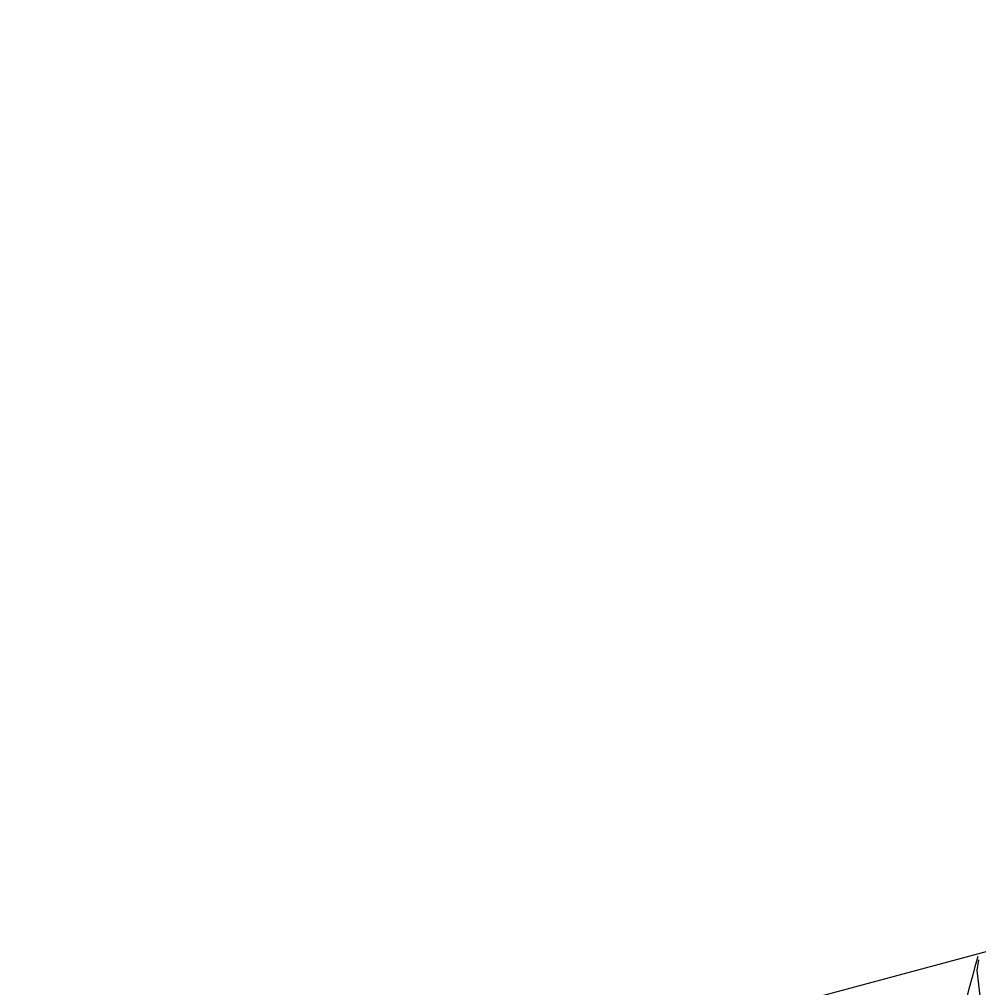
# Model space of a CAD drawing. Header units: millimetres. Extents: x 861 to 27901, y 673 to 17923.
# Drawn here: x 11877.468 to 11881.586, y 6164.764 to 6168.921 of the extents above; entities that cross this region are included whole.
import ezdxf

# ---------------------------------------------------------------- set-up
doc = ezdxf.new("R2010")
doc.units = ezdxf.units.MM
doc.header["$LTSCALE"] = 33.3
doc.linetypes.add('HIDDEN', pattern=[1.905, 1.27, -0.635])
doc.layers.add('CAPA_1', color=7, linetype='Continuous')
doc.styles.add('SLDTEXTSTYLE0', font='TXT', dxfattribs={"width": 0.75})
doc.dimstyles.new('SLDDIMSTYLE0', dxfattribs={"dimtxt": 66.6, "dimasz": 66.6, "dimexe": 0, "dimexo": 0.0625, "dimgap": 16.65, "dimtad": 2, "dimdec": 0, "dimlfac": 1.261261, "dimrnd": 1e-09, "dimzin": 12, "dimdsep": 46, "dimtxsty": 'SLDTEXTSTYLE0', "dimsah": 1, "dimcen": 0.09, "dimadec": 0, "dimazin": 3, "dimtfac": 1, "dimtdec": 0, "dimtofl": 0, "dimtmove": 0, "dimatfit": 3, "dimfxl": 1, "dimfrac": 2, "dimtolj": 1, "dimtzin": 12, "dimarcsym": 0})

# ---------------------------------------------------------------- blocks, each defined once
blk = doc.blocks.new('_D_13')
at = {"layer": 'CAPA_1', "transparency": 16777216}
for p, q in [((9823.1741, 6912.2458), (14695.3197, 6912.2458)), ((14662.0197, 6912.2458), (14662.0197, 5357.9842)), ((14240.1813, 5357.9842), (14695.3197, 5357.9842))]:
    blk.add_line(p, q, dxfattribs=at)
for points in [[(14662.0197, 6912.2458), (14651.7735, 6845.6458), (14672.2658, 6845.6458)], [(14662.0197, 5357.9842), (14672.2658, 5424.5842), (14651.7735, 5424.5842)]]:
    blk.add_solid(points, dxfattribs=at)
at = {"layer": 'CAPA_1', "transparency": 16777216, "insert": (14576.1677, 6036.695), "char_height": 66.6, "attachment_point": 1, "rotation": 90, "style": 'SLDTEXTSTYLE0'}
blk.add_mtext('1960', dxfattribs=at)

msp = doc.modelspace()

# ---------------------------------------------------------------- linework, layer by layer
at = {"color": 1, "linetype": 'HIDDEN', "lineweight": 18}
for p, q in [((11930.3983, 6178.8094), (11781.0592, 6138.7941)), ((11905.3307, 6171.2717), (11876.4202, 6163.5251))]:
    msp.add_line(p, q, dxfattribs=at)
at = {"color": 1, "linetype": 'HIDDEN', "lineweight": 18, "flags": 128}
msp.add_lwpolyline([(11881.5854, 6164.883), (11881.5784, 6164.8379), (11881.6052, 6164.6055), (11881.6825, 6164.1667), (11881.8229, 6163.4738), (11881.955, 6162.8618), (11882.1141, 6162.1488), (11882.299, 6161.3392), (11882.5086, 6160.4379), (11882.7412, 6159.4505), (11882.9116, 6158.7354), (11883.135, 6157.808), (11883.4179, 6156.6436), (11883.6687, 6155.6173), (11883.9301, 6154.5517), (11884.2009, 6153.4514), (11884.4751, 6152.3371), (11884.8539, 6150.7958), (11885.342, 6148.81), (11885.9393, 6146.3797), (11886.4944, 6144.1215), (11886.9696, 6142.1882), (11887.3632, 6140.5859), (11887.6776, 6139.3064), (11887.8816, 6138.476), (11888.0807, 6137.6647), (11888.2746, 6136.8744), (11888.4626, 6136.1069), (11888.5315, 6135.8247), (11888.611, 6135.4983), (11888.7002, 6135.1303), (11888.7985, 6134.7234), (11888.905, 6134.2811), (11889.0185, 6133.8072), (11889.138, 6133.3063), (11889.1477, 6133.2652), (11889.2286, 6132.9232), (11889.4442, 6132.0044), (11889.5377, 6131.602), (11889.6387, 6131.164), (11889.7444, 6130.7005), (11889.8519, 6130.2228), (11889.9574, 6129.7445), (11890.057, 6129.2807), (11890.2043, 6128.5542), (11890.2907, 6128.0436), (11890.2913, 6127.8423), (11890.1244, 6128.1848), (11889.7748, 6129.2021), (11889.2453, 6130.8801), (11888.5583, 6133.1456), (11887.741, 6135.9149), (11886.823, 6139.0717), (11886.5865, 6139.887), (11886.2677, 6140.9847), (11885.8632, 6142.3774), (11885.3711, 6144.0719), (11884.7925, 6146.0649), (11884.1439, 6148.2986), (11883.5887, 6150.2108), (11883.1283, 6151.7957), (11882.7606, 6153.0614), (11882.3816, 6154.3659), (11882.0168, 6155.6193), (11881.7062, 6156.6834), (11881.3912, 6157.7547), (11881.0255, 6158.9873), (11881.0249, 6158.9891), (11881.0246, 6158.9901), (11881.024, 6158.9921), (11881.0229, 6158.996), (11881.0204, 6159.0043), (11881.0147, 6159.0233), (11881.0005, 6159.0709), (11880.9623, 6159.1982), (11880.8549, 6159.5557), (11880.5522, 6160.5558), (11880.1945, 6161.7187), (11879.8087, 6162.9327), (11879.6705, 6163.3497), (11879.5578, 6163.6778), (11879.468, 6163.9259), (11879.3989, 6164.1029), (11879.3481, 6164.2176), (11879.3132, 6164.2788), (11879.2921, 6164.2947)], dxfattribs=at)
at = {"color": 1, "linetype": 'HIDDEN', "lineweight": 18}
for points, knots in [([(11909.4896, 6152.6867), (11909.003, 6153.7465), (11908.0068, 6155.9159), (11906.4064, 6159.4019), (11904.7297, 6163.153), (11902.833, 6167.2992), (11900.7462, 6171.8047), (11898.7726, 6175.9318), (11896.9822, 6179.5581), (11895.4673, 6182.5001), (11894.0038, 6185.2071), (11892.6806, 6187.507), (11891.5113, 6189.3805), (11890.5631, 6190.784), (11889.792, 6191.8302), (11889.0049, 6192.8137), (11887.9833, 6193.9549), (11886.8568, 6194.9838), (11885.6942, 6195.8138), (11884.5492, 6196.4524), (11883.1467, 6196.9864), (11881.4777, 6197.2972), (11879.6917, 6197.2384), (11878.0943, 6196.8296), (11876.7894, 6196.2139), (11875.6886, 6195.4594), (11874.7075, 6194.5353), (11873.8977, 6193.4997), (11873.0762, 6192.0994), (11872.374, 6190.2538), (11871.8735, 6188.0336), (11871.5734, 6185.4793), (11871.437, 6183.3172), (11871.4387, 6181.7796), (11871.4391, 6181.4155)], [0, 0, 0, 0, 0.033014, 0.067575, 0.105697, 0.149558, 0.199097, 0.254482, 0.294619, 0.3367, 0.375649, 0.417022, 0.452584, 0.482195, 0.505918, 0.525011, 0.552237, 0.585132, 0.603686, 0.623422, 0.644631, 0.667544, 0.691325, 0.712888, 0.731761, 0.747837, 0.76572, 0.785187, 0.807453, 0.845638, 0.887811, 0.934204, 0.98442, 1, 1, 1, 1]), ([(11887.9853, 6146.9242), (11887.8229, 6148.5565), (11887.4955, 6151.8468), (11887.0191, 6156.7492), (11886.5754, 6161.5717), (11886.189, 6166.1287), (11885.8875, 6170.2381), (11885.6734, 6173.7884), (11885.5442, 6176.7885), (11885.4897, 6179.3353), (11885.4926, 6181.4625), (11885.5558, 6183.2113), (11885.6657, 6184.6202), (11885.8084, 6185.6161), (11885.8616, 6185.836), (11885.7492, 6185.6448), (11885.5414, 6185.3116), (11885.1118, 6184.7641), (11884.3972, 6184.1024), (11883.3527, 6183.4756), (11882.217, 6183.1031), (11881.1703, 6182.9764), (11880.2958, 6183.0181), (11879.5664, 6183.1602), (11878.8015, 6183.4131), (11878.2286, 6183.7338), (11878.07, 6183.8572), (11878.4339, 6183.4684), (11879.2082, 6182.444), (11880.3257, 6180.7494), (11881.6376, 6178.515), (11883.1491, 6175.7456), (11884.8308, 6172.4672), (11886.6755, 6168.7207), (11888.6237, 6164.6251), (11890.5572, 6160.456), (11892.3809, 6156.4188), (11894.0093, 6152.7799), (11895.0385, 6150.4807), (11895.4935, 6149.4642)], [0, 0, 0, 0, 0.036843, 0.074265, 0.112275, 0.150428, 0.186336, 0.219536, 0.250073, 0.278052, 0.304967, 0.331414, 0.357273, 0.383544, 0.41223, 0.427473, 0.443181, 0.458713, 0.474167, 0.489723, 0.504208, 0.517127, 0.528491, 0.538317, 0.547829, 0.568833, 0.593009, 0.620506, 0.651467, 0.685441, 0.720562, 0.756746, 0.793888, 0.832029, 0.87097, 0.908337, 0.942869, 0.974741, 1, 1, 1, 1]), ([(11882.7384, 6165.2181), (11882.7323, 6165.203), (11882.7195, 6165.1711), (11882.7486, 6164.9297), (11882.8253, 6164.4926), (11882.9482, 6163.8864), (11883.0994, 6163.1857), (11883.2587, 6162.4717), (11883.444, 6161.6611), (11883.6539, 6160.7586), (11883.8608, 6159.8797), (11884.0704, 6159.0002), (11884.2938, 6158.0728), (11884.5481, 6157.0264), (11884.8162, 6155.9295), (11885.0778, 6154.8626), (11885.3523, 6153.7478), (11885.6664, 6152.4713), (11886.051, 6150.9064), (11886.5357, 6148.9349), (11887.077, 6146.7327), (11887.6141, 6144.5475), (11888.0875, 6142.622), (11888.485, 6141.0044), (11888.7915, 6139.7568), (11889.0326, 6138.7756), (11889.2318, 6137.9642), (11889.4257, 6137.1738), (11889.5959, 6136.4799), (11889.7546, 6135.8294), (11889.9133, 6135.1743), (11890.097, 6134.4109), (11890.3069, 6133.5318), (11890.5251, 6132.6082), (11890.7352, 6131.7061), (11890.9204, 6130.8957), (11891.0794, 6130.1819), (11891.2098, 6129.5734), (11891.3189, 6129.041), (11891.4058, 6128.5848), (11891.4574, 6128.2429), (11891.4506, 6128.0766), (11891.3091, 6128.366), (11891.0253, 6129.1907), (11890.7359, 6130.0906), (11890.517, 6130.7885), (11890.2721, 6131.583), (11890.0027, 6132.4694), (11889.7412, 6133.3381), (11889.4815, 6134.2095), (11889.2111, 6135.1253), (11888.9095, 6136.1539), (11888.5948, 6137.2326), (11888.2881, 6138.287), (11887.9746, 6139.3691), (11887.6167, 6140.6028), (11887.174, 6142.1267), (11886.6022, 6144.0963), (11885.9578, 6146.3157), (11885.3192, 6148.5149), (11884.7631, 6150.4303), (11884.3022, 6152.0169), (11883.9484, 6153.2348), (11883.6699, 6154.194), (11883.4366, 6154.9965), (11883.2092, 6155.7781), (11883.034, 6156.38), (11882.9025, 6156.8305), (11882.8077, 6157.1543), (11882.7007, 6157.5184), (11882.5824, 6157.9198), (11882.4537, 6158.3553), (11882.3155, 6158.821), (11882.2179, 6159.1491), (11882.1315, 6159.438), (11881.998, 6159.8832), (11881.8229, 6160.4634), (11881.6322, 6161.0897), (11881.4711, 6161.6149), (11881.2993, 6162.1689), (11881.1225, 6162.7302), (11880.892, 6163.4462), (11880.6683, 6164.1059), (11880.501, 6164.5401), (11880.46, 6164.5827), (11880.4409, 6164.6025)], [0, 0, 0, 0, 0.013361, 0.028231, 0.044611, 0.062499, 0.075002, 0.087505, 0.100007, 0.11251, 0.125013, 0.133346, 0.143774, 0.156297, 0.166708, 0.177119, 0.187531, 0.198316, 0.212329, 0.229567, 0.25003, 0.2692, 0.286009, 0.300455, 0.312537, 0.320359, 0.328182, 0.336004, 0.343827, 0.349398, 0.356459, 0.36501, 0.375051, 0.387552, 0.400053, 0.412554, 0.425055, 0.437554, 0.449784, 0.464279, 0.481038, 0.500056, 0.530917, 0.56247, 0.574971, 0.587473, 0.599974, 0.612475, 0.624976, 0.633471, 0.643901, 0.656265, 0.666672, 0.67708, 0.687487, 0.697692, 0.71151, 0.728938, 0.749975, 0.769464, 0.786377, 0.800715, 0.812475, 0.820299, 0.828123, 0.835946, 0.84377, 0.846737, 0.850202, 0.854164, 0.858624, 0.863582, 0.869038, 0.874991, 0.875503, 0.879755, 0.891762, 0.898594, 0.906584, 0.915734, 0.926042, 0.937509, 0.961021, 0.981852, 1, 1, 1, 1]), ([(11881.5815, 6164.8983), (11881.5173, 6164.6588), (11881.3888, 6164.1798), (11881.2604, 6163.7009), (11881.1961, 6163.4614)], [0, 0, 0, 0, 0.5000074, 1, 1, 1, 1])]:
    msp.add_open_spline(points, degree=3, knots=knots, dxfattribs=at)

# ---------------------------------------------------------------- dimensions: what is measured, and where the dimension line sits
at = {"layer": 'CAPA_1'}
dim = msp.add_linear_dim(base=(14662.0197, 5357.9842), p1=(9780.8831, 6912.2458), p2=(14197.8903, 5357.9842), angle=90, dimstyle='SLDDIMSTYLE0', dxfattribs=at)
dim.commit()
dim.dimension.update_dxf_attribs({"geometry": '_D_13', "text_midpoint": (14662.0197, 6135.115), "dimtype": 160})

doc.saveas('drawing.dxf')
